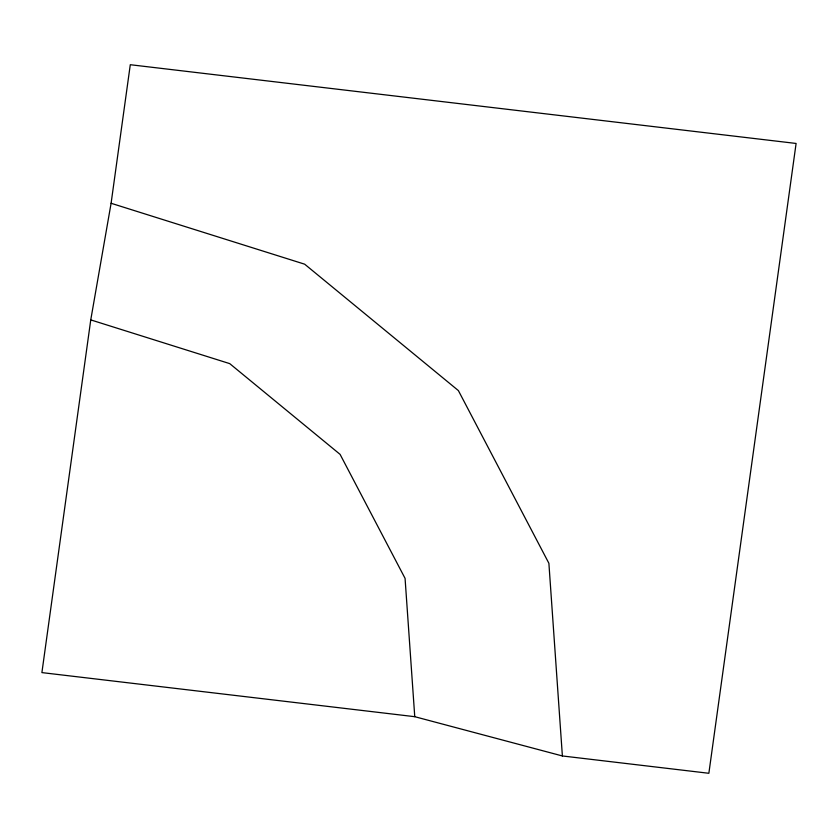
<?xml version="1.0" encoding="UTF-8"?>
<svg xmlns="http://www.w3.org/2000/svg" width="838" height="838" viewBox="0 0 838 838"><rect width="100%" height="100%" fill="white"/><g stroke="black" fill="none" stroke-linecap="round" stroke-linejoin="round"><path stroke-width="1.26" d="M90.755 319.896L41.9 672.6L414.758 716.689L562.382 755.96L708.864 773.285L796.1 143.455L130.288 64.715L111.098 203.278L90.755 319.896L229.717 363.619L340.092 454.374L405.068 578.367L414.758 716.689M111.098 203.278L304.655 264.18L458.386 390.592L548.89 563.283L562.382 755.96"/></g></svg>
